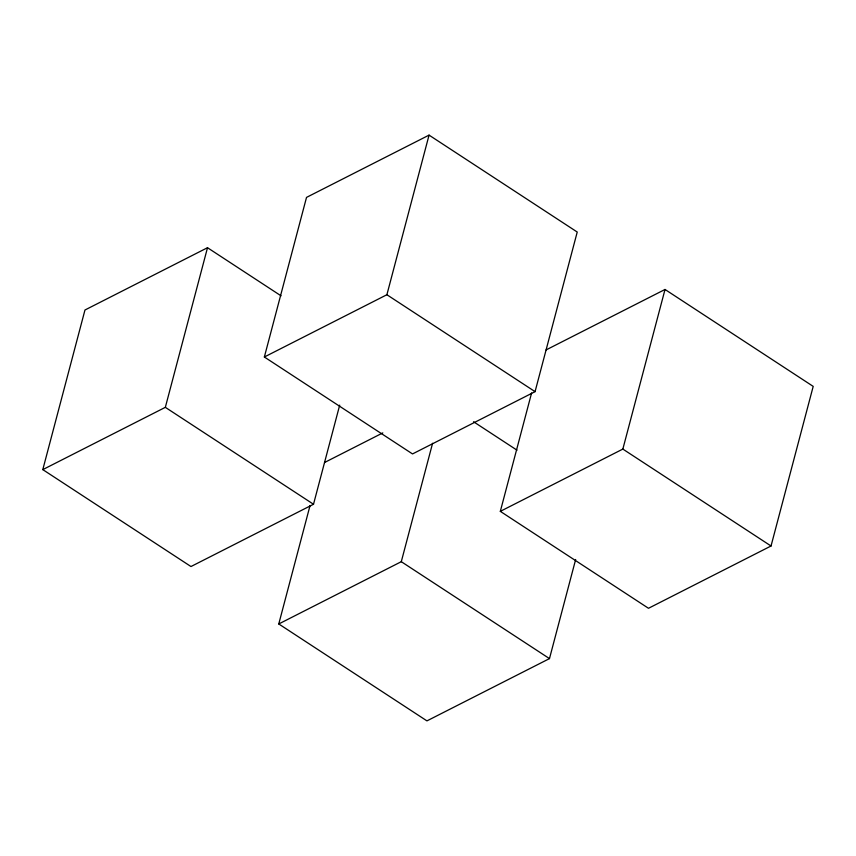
<?xml version="1.0" encoding="UTF-8"?>
<svg xmlns="http://www.w3.org/2000/svg" width="856" height="856" viewBox="0 0 856 856"><rect width="100%" height="100%" fill="white"/><g stroke="black" fill="none" stroke-linecap="round" stroke-linejoin="round"><path stroke-width="1.28" d="M339.693 405.145L313.51 504.259L190.974 566.533L42.8 469.612L84.969 310L207.505 247.716L281.036 295.823M42.8 469.612L165.336 407.338L207.505 247.716M264.354 357.005L306.523 197.394L429.059 135.12L577.233 232.04L535.064 391.652L412.528 453.937L264.354 357.005L386.891 294.731L429.059 135.12M575.66 559.492L549.477 658.606L426.941 720.88L278.767 623.96L310.054 505.532M278.767 623.96L401.293 561.686L432.59 443.258M546.064 349.933L665.026 289.467L813.2 386.388L771.031 546L648.495 608.284L500.321 511.353L531.608 392.936M500.321 511.353L622.847 449.079L665.026 289.467M324.51 462.529L382.793 432.901M386.891 294.731L535.064 391.652M622.847 449.079L771.031 546M473.55 421.74L517.003 450.17M165.336 407.338L313.51 504.259M401.293 561.686L549.477 658.606"/></g></svg>
